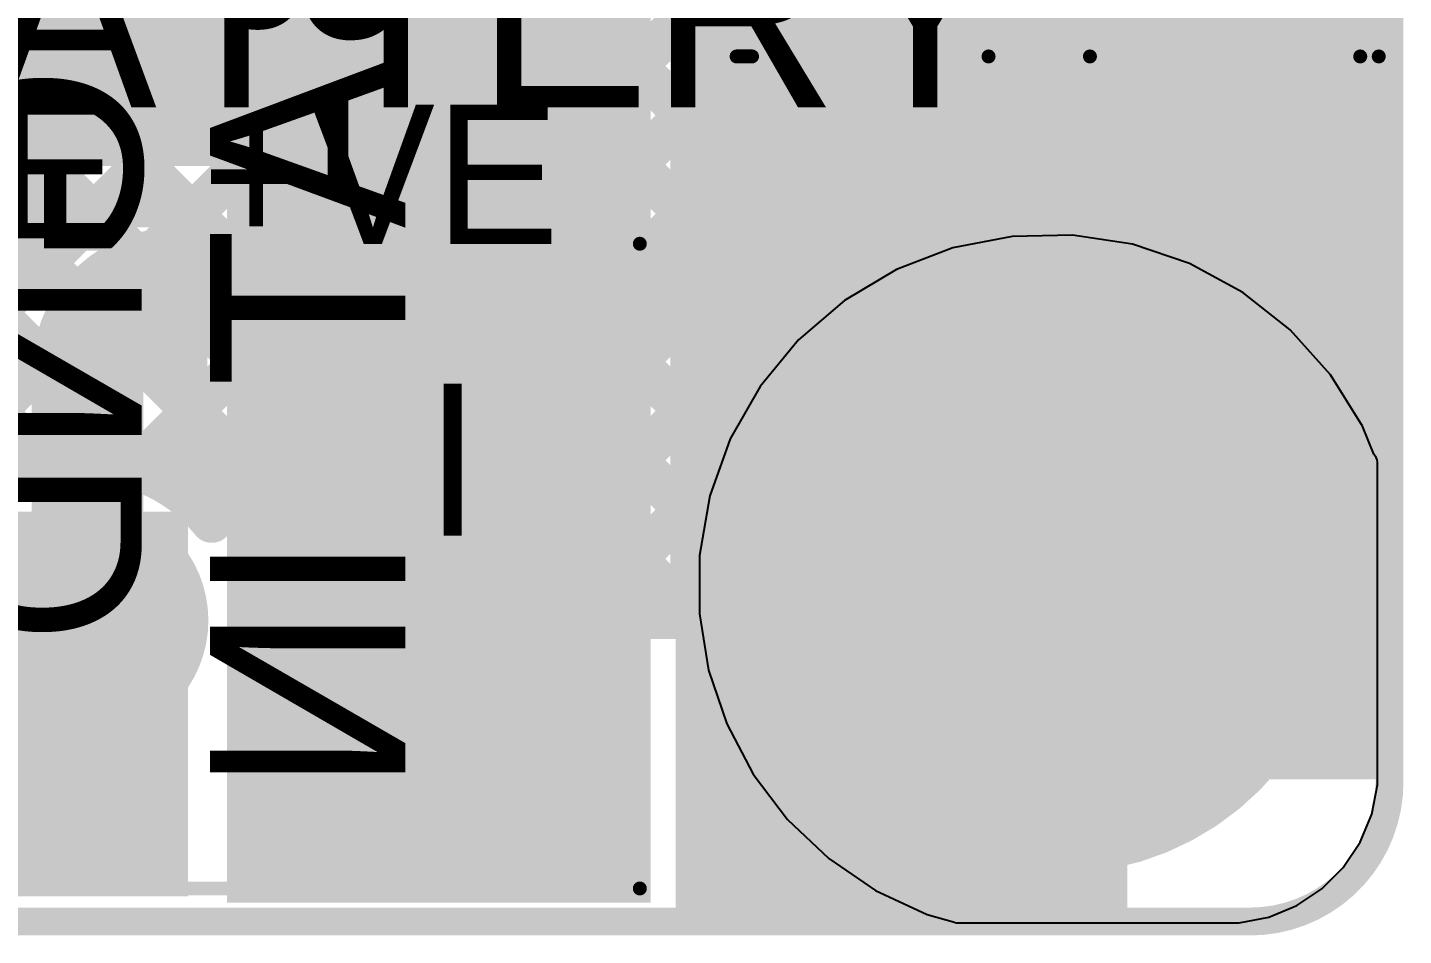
# Model space of a CAD drawing. Header units: millimetres. Extents: x 4.35 to 7.26, y 1.61 to 5.34.
# Drawn here: x 6.7645 to 7.258, y 1.615 to 1.9407 of the extents above; entities that cross this region are included whole.
import ezdxf

# ---------------------------------------------------------------- set-up
doc = ezdxf.new("R2010")
doc.units = ezdxf.units.MM
doc.header["$MEASUREMENT"] = 0
for name, color, linetype in [('BottomLayer', 5, 'Continuous'), ('BottomOverlay', 54, 'Continuous'), ('BottomSolder', 6, 'Continuous'), ('Mechanical13', 56, 'Continuous'), ('Mechanical2', 216, 'Continuous'), ('MultiLayer', 9, 'Continuous'), ('PadHoleLayer', 156, 'Continuous'), ('TopLayer', 1, 'Continuous'), ('TopOverlay', 2, 'Continuous'), ('TopPaste', 8, 'Continuous'), ('TopSolder', 216, 'Continuous'), ('ViaHoleLayer', 16, 'Continuous')]:
    doc.layers.add(name, color=color, linetype=linetype)

# ---------------------------------------------------------------- blocks, each defined once
blk = doc.blocks.new('B2B_XH_A_LF__SN__12')
at = {"layer": 'BottomLayer', "const_width": 0.03937}
blk.add_lwpolyline([(0.02953, 0, 1), (0.0689, 0, 1)], format="xyb", close=True, dxfattribs=at)
at = {"layer": 'BottomLayer'}
blk.add_solid([(-0.08858, -0.03937), (-0.00984, -0.03937), (-0.08858, 0.03937), (-0.00984, 0.03937)], dxfattribs=at)
at = {"layer": 'BottomSolder', "const_width": 0.04337}
blk.add_lwpolyline([(0.02753, 0, 1), (0.0709, 0, 1)], format="xyb", close=True, dxfattribs=at)
at = {"layer": 'BottomSolder'}
blk.add_solid([(-0.09258, -0.04337), (-0.00584, -0.04337), (-0.09258, 0.04337), (-0.00584, 0.04337)], dxfattribs=at)
at = {"layer": 'MultiLayer', "const_width": 0.03937}
blk.add_lwpolyline([(0.02953, 0, 1), (0.0689, 0, 1)], format="xyb", close=True, dxfattribs=at)
at = {"layer": 'MultiLayer'}
blk.add_solid([(-0.08858, -0.03937), (-0.00984, -0.03937), (-0.08858, 0.03937), (-0.00984, 0.03937)], dxfattribs=at)
at = {"layer": 'PadHoleLayer', "const_width": 0.01969}
for points in [[(-0.05906, 0, 1), (-0.03937, 0, 1)], [(0.03937, 0, 1), (0.05906, 0, 1)]]:
    blk.add_lwpolyline(points, format="xyb", close=True, dxfattribs=at)
at = {"layer": 'TopLayer', "const_width": 0.03937}
blk.add_lwpolyline([(0.02953, 0, 1), (0.0689, 0, 1)], format="xyb", close=True, dxfattribs=at)
at = {"layer": 'TopLayer'}
blk.add_solid([(-0.08858, -0.03937), (-0.00984, -0.03937), (-0.08858, 0.03937), (-0.00984, 0.03937)], dxfattribs=at)
at = {"layer": 'TopOverlay', "const_width": 0.005}
for points in [[(-0.1489, 0.09614), (-0.1489, -0.13512)], [(0.14724, 0.09614), (-0.1489, 0.09614)], [(0.14724, 0.09614), (0.14724, -0.13512)], [(0.14724, -0.13512), (-0.1489, -0.13512)]]:
    blk.add_lwpolyline(points, dxfattribs=at)
at = {"layer": 'TopOverlay', "const_width": 0.0025}
for points in [[(-0.15015, 0.09614, 1), (-0.14765, 0.09614, 1)], [(-0.15015, 0.09614, 1), (-0.14765, 0.09614, 1)], [(0.14599, 0.09614, 1), (0.14849, 0.09614, 1)], [(0.14599, 0.09614, 1), (0.14849, 0.09614, 1)], [(-0.15015, -0.13512, 1), (-0.14765, -0.13512, 1)], [(-0.15015, -0.13512, 1), (-0.14765, -0.13512, 1)], [(0.14599, -0.13512, 1), (0.14849, -0.13512, 1)], [(0.14599, -0.13512, 1), (0.14849, -0.13512, 1)]]:
    blk.add_lwpolyline(points, format="xyb", close=True, dxfattribs=at)
at = {"layer": 'TopSolder', "const_width": 0.04337}
blk.add_lwpolyline([(0.02753, 0, 1), (0.0709, 0, 1)], format="xyb", close=True, dxfattribs=at)
at = {"layer": 'TopSolder'}
blk.add_solid([(-0.09258, -0.04337), (-0.00584, -0.04337), (-0.09258, 0.04337), (-0.00584, 0.04337)], dxfattribs=at)
blk = doc.blocks.new('2305018_2_13')
at = {"layer": 'BottomLayer', "const_width": 0.03346}
for points in [[(-0.1752, 0.07874), (-0.1752, 0.03937)], [(0.1752, 0.07874), (0.1752, 0.03937)], [(-0.1752, -0.04331), (-0.1752, -0.09055)], [(0.1752, -0.04331), (0.1752, -0.09055)]]:
    blk.add_lwpolyline(points, dxfattribs=at)
at = {"layer": 'BottomLayer', "const_width": 0.01673}
for points in [[(-0.18356, 0.07874, 1), (-0.16683, 0.07874, 1)], [(0.16683, 0.07874, 1), (0.18356, 0.07874, 1)], [(-0.18356, 0.03937, 1), (-0.16683, 0.03937, 1)], [(0.16683, 0.03937, 1), (0.18356, 0.03937, 1)], [(-0.18356, -0.04331, 1), (-0.16683, -0.04331, 1)], [(0.16683, -0.04331, 1), (0.18356, -0.04331, 1)], [(-0.18356, -0.09055, 1), (-0.16683, -0.09055, 1)], [(0.16683, -0.09055, 1), (0.18356, -0.09055, 1)]]:
    blk.add_lwpolyline(points, format="xyb", close=True, dxfattribs=at)
at = {"layer": 'BottomSolder', "const_width": 0.04146}
for points in [[(-0.1752, 0.07874), (-0.1752, 0.03937)], [(0.1752, 0.07874), (0.1752, 0.03937)], [(-0.1752, -0.04331), (-0.1752, -0.09055)], [(0.1752, -0.04331), (0.1752, -0.09055)]]:
    blk.add_lwpolyline(points, dxfattribs=at)
at = {"layer": 'BottomSolder', "const_width": 0.02073}
for points in [[(-0.18556, 0.07874, 1), (-0.16483, 0.07874, 1)], [(0.16483, 0.07874, 1), (0.18556, 0.07874, 1)], [(-0.18556, 0.03937, 1), (-0.16483, 0.03937, 1)], [(0.16483, 0.03937, 1), (0.18556, 0.03937, 1)], [(-0.18556, -0.04331, 1), (-0.16483, -0.04331, 1)], [(0.16483, -0.04331, 1), (0.18556, -0.04331, 1)], [(-0.18556, -0.09055, 1), (-0.16483, -0.09055, 1)], [(0.16483, -0.09055, 1), (0.18556, -0.09055, 1)]]:
    blk.add_lwpolyline(points, format="xyb", close=True, dxfattribs=at)
at = {"layer": 'Mechanical13', "const_width": 0.005}
blk.add_lwpolyline([(-0.1939, 0.10925), (0.1939, 0.10925)], dxfattribs=at)
at = {"layer": 'Mechanical13', "const_width": 0.0025}
for points in [[(-0.19515, 0.10925, 1), (-0.19265, 0.10925, 1)], [(0.19265, 0.10925, 1), (0.19515, 0.10925, 1)]]:
    blk.add_lwpolyline(points, format="xyb", close=True, dxfattribs=at)
at = {"layer": 'MultiLayer', "const_width": 0.03346}
for points in [[(-0.1752, 0.07874), (-0.1752, 0.03937)], [(0.1752, 0.07874), (0.1752, 0.03937)], [(-0.1752, -0.04331), (-0.1752, -0.09055)], [(0.1752, -0.04331), (0.1752, -0.09055)]]:
    blk.add_lwpolyline(points, dxfattribs=at)
at = {"layer": 'MultiLayer', "const_width": 0.01673}
for points in [[(-0.18356, 0.07874, 1), (-0.16683, 0.07874, 1)], [(0.16683, 0.07874, 1), (0.18356, 0.07874, 1)], [(-0.18356, 0.03937, 1), (-0.16683, 0.03937, 1)], [(0.16683, 0.03937, 1), (0.18356, 0.03937, 1)], [(-0.18356, -0.04331, 1), (-0.16683, -0.04331, 1)], [(0.16683, -0.04331, 1), (0.18356, -0.04331, 1)], [(-0.18356, -0.09055, 1), (-0.16683, -0.09055, 1)], [(0.16683, -0.09055, 1), (0.18356, -0.09055, 1)]]:
    blk.add_lwpolyline(points, format="xyb", close=True, dxfattribs=at)
at = {"layer": 'PadHoleLayer', "const_width": 0.00443}
for points in [[(-0.15773, 0.05241), (-0.19267, 0.05241, -1), (-0.19267, 0.0657), (-0.15773, 0.0657, -1)], [(0.19267, 0.05241), (0.15773, 0.05241, -1), (0.15773, 0.0657), (0.19267, 0.0657, -1)], [(-0.15379, -0.07357), (-0.1966, -0.07357, -1), (-0.1966, -0.06029), (-0.15379, -0.06029, -1)], [(0.1966, -0.07357), (0.15379, -0.07357, -1), (0.15379, -0.06029), (0.1966, -0.06029, -1)]]:
    blk.add_lwpolyline(points, format="xyb", close=True, dxfattribs=at)
at = {"layer": 'TopLayer', "const_width": 0.03346}
for points in [[(-0.1752, 0.07874), (-0.1752, 0.03937)], [(0.1752, 0.07874), (0.1752, 0.03937)], [(-0.1752, -0.04331), (-0.1752, -0.09055)], [(0.1752, -0.04331), (0.1752, -0.09055)]]:
    blk.add_lwpolyline(points, dxfattribs=at)
at = {"layer": 'TopLayer', "const_width": 0.01673}
for points in [[(-0.18356, 0.07874, 1), (-0.16683, 0.07874, 1)], [(0.16683, 0.07874, 1), (0.18356, 0.07874, 1)], [(-0.18356, 0.03937, 1), (-0.16683, 0.03937, 1)], [(0.16683, 0.03937, 1), (0.18356, 0.03937, 1)], [(-0.18356, -0.04331, 1), (-0.16683, -0.04331, 1)], [(0.16683, -0.04331, 1), (0.18356, -0.04331, 1)], [(-0.18356, -0.09055, 1), (-0.16683, -0.09055, 1)], [(0.16683, -0.09055, 1), (0.18356, -0.09055, 1)]]:
    blk.add_lwpolyline(points, format="xyb", close=True, dxfattribs=at)
at = {"layer": 'TopLayer'}
for points in [[(-0.14567, 0.05217), (-0.13386, 0.05217), (-0.14567, 0.08169), (-0.13386, 0.08169)], [(-0.125, 0.05217), (-0.11516, 0.05217), (-0.125, 0.08169), (-0.11516, 0.08169)], [(-0.0935, 0.05217), (-0.08366, 0.05217), (-0.0935, 0.08169), (-0.08366, 0.08169)], [(-0.07382, 0.05217), (-0.06398, 0.05217), (-0.07382, 0.08169), (-0.06398, 0.08169)], [(-0.05413, 0.05217), (-0.04429, 0.05217), (-0.05413, 0.08169), (-0.04429, 0.08169)], [(-0.03445, 0.05217), (-0.02461, 0.05217), (-0.03445, 0.08169), (-0.02461, 0.08169)], [(-0.01476, 0.05217), (-0.00492, 0.05217), (-0.01476, 0.08169), (-0.00492, 0.08169)], [(0.00492, 0.05217), (0.01476, 0.05217), (0.00492, 0.08169), (0.01476, 0.08169)], [(0.02461, 0.05217), (0.03445, 0.05217), (0.02461, 0.08169), (0.03445, 0.08169)], [(0.04429, 0.05217), (0.05413, 0.05217), (0.04429, 0.08169), (0.05413, 0.08169)], [(0.06398, 0.05217), (0.07382, 0.05217), (0.06398, 0.08169), (0.07382, 0.08169)], [(0.08366, 0.05217), (0.0935, 0.05217), (0.08366, 0.08169), (0.0935, 0.08169)], [(0.11516, 0.05217), (0.125, 0.05217), (0.11516, 0.08169), (0.125, 0.08169)], [(0.13386, 0.05217), (0.14567, 0.05217), (0.13386, 0.08169), (0.14567, 0.08169)], [(-0.12303, 0.00295), (-0.11319, 0.00295), (-0.12303, 0.03248), (-0.11319, 0.03248)], [(-0.10335, 0.00295), (-0.0935, 0.00295), (-0.10335, 0.03248), (-0.0935, 0.03248)], [(-0.08366, 0.00295), (-0.07382, 0.00295), (-0.08366, 0.03248), (-0.07382, 0.03248)], [(-0.06398, 0.00295), (-0.05413, 0.00295), (-0.06398, 0.03248), (-0.05413, 0.03248)], [(-0.04429, 0.00295), (-0.03445, 0.00295), (-0.04429, 0.03248), (-0.03445, 0.03248)], [(-0.02461, 0.00295), (-0.01476, 0.00295), (-0.02461, 0.03248), (-0.01476, 0.03248)], [(0.01476, 0.00295), (0.02461, 0.00295), (0.01476, 0.03248), (0.02461, 0.03248)], [(0.03445, 0.00295), (0.04429, 0.00295), (0.03445, 0.03248), (0.04429, 0.03248)], [(0.05413, 0.00295), (0.06398, 0.00295), (0.05413, 0.03248), (0.06398, 0.03248)], [(0.07382, 0.00295), (0.08366, 0.00295), (0.07382, 0.03248), (0.08366, 0.03248)], [(0.0935, 0.00295), (0.10335, 0.00295), (0.0935, 0.03248), (0.10335, 0.03248)], [(0.11319, 0.00295), (0.12303, 0.00295), (0.11319, 0.03248), (0.12303, 0.03248)]]:
    blk.add_solid(points, dxfattribs=at)
at = {"layer": 'TopOverlay'}
for points, const_width in [([(-0.11752, 0.12724, 1), (-0.12539, 0.12724, 1)], 0.00787), ([(-0.12736, 0.12724, 1), (-0.12343, 0.12724, 1)], 0.00394), ([(-0.11949, 0.12724, 1), (-0.11555, 0.12724, 1)], 0.00394), ([(-0.19515, 0.10925, 1), (-0.19265, 0.10925, 1)], 0.0025), ([(-0.19515, 0.10925, 1), (-0.19265, 0.10925, 1)], 0.0025), ([(0.19265, 0.10925, 1), (0.19515, 0.10925, 1)], 0.0025), ([(0.19265, 0.10925, 1), (0.19515, 0.10925, 1)], 0.0025), ([(-0.19515, 0.10372, 1), (-0.19265, 0.10372, 1)], 0.0025), ([(0.19265, 0.10372, 1), (0.19515, 0.10372, 1)], 0.0025), ([(-0.19515, 0.01889, 1), (-0.19265, 0.01889, 1)], 0.0025), ([(0.19265, 0.01889, 1), (0.19515, 0.01889, 1)], 0.0025), ([(-0.19515, -0.01747, 1), (-0.19265, -0.01747, 1)], 0.0025), ([(0.19265, -0.01747, 1), (0.19515, -0.01747, 1)], 0.0025), ([(-0.19515, -0.11442, 1), (-0.19265, -0.11442, 1)], 0.0025), ([(0.19265, -0.11442, 1), (0.19515, -0.11442, 1)], 0.0025), ([(-0.19515, -0.12106, 1), (-0.19265, -0.12106, 1)], 0.0025), ([(-0.19515, -0.12106, 1), (-0.19265, -0.12106, 1)], 0.0025), ([(0.19265, -0.12106, 1), (0.19515, -0.12106, 1)], 0.0025), ([(0.19265, -0.12106, 1), (0.19515, -0.12106, 1)], 0.0025)]:
    blk.add_lwpolyline(points, format="xyb", close=True, dxfattribs=dict(at, const_width=const_width))
at = {"layer": 'TopOverlay', "const_width": 0.005}
for points in [[(-0.1939, 0.10925), (0.1939, 0.10925)], [(-0.1939, 0.10925), (-0.1939, 0.10372)], [(0.1939, 0.10925), (0.1939, 0.10372)], [(-0.1939, 0.01889), (-0.1939, -0.01747)], [(0.1939, 0.01889), (0.1939, -0.01747)], [(-0.1939, -0.11442), (-0.1939, -0.12106)], [(0.1939, -0.11442), (0.1939, -0.12106)], [(-0.1939, -0.12106), (0.1939, -0.12106)]]:
    blk.add_lwpolyline(points, dxfattribs=at)
at = {"layer": 'TopPaste'}
for points in [[(-0.14567, 0.05217), (-0.13386, 0.05217), (-0.14567, 0.08169), (-0.13386, 0.08169)], [(-0.125, 0.05217), (-0.11516, 0.05217), (-0.125, 0.08169), (-0.11516, 0.08169)], [(-0.0935, 0.05217), (-0.08366, 0.05217), (-0.0935, 0.08169), (-0.08366, 0.08169)], [(-0.07382, 0.05217), (-0.06398, 0.05217), (-0.07382, 0.08169), (-0.06398, 0.08169)], [(-0.05413, 0.05217), (-0.04429, 0.05217), (-0.05413, 0.08169), (-0.04429, 0.08169)], [(-0.03445, 0.05217), (-0.02461, 0.05217), (-0.03445, 0.08169), (-0.02461, 0.08169)], [(-0.01476, 0.05217), (-0.00492, 0.05217), (-0.01476, 0.08169), (-0.00492, 0.08169)], [(0.00492, 0.05217), (0.01476, 0.05217), (0.00492, 0.08169), (0.01476, 0.08169)], [(0.02461, 0.05217), (0.03445, 0.05217), (0.02461, 0.08169), (0.03445, 0.08169)], [(0.04429, 0.05217), (0.05413, 0.05217), (0.04429, 0.08169), (0.05413, 0.08169)], [(0.06398, 0.05217), (0.07382, 0.05217), (0.06398, 0.08169), (0.07382, 0.08169)], [(0.08366, 0.05217), (0.0935, 0.05217), (0.08366, 0.08169), (0.0935, 0.08169)], [(0.11516, 0.05217), (0.125, 0.05217), (0.11516, 0.08169), (0.125, 0.08169)], [(0.13386, 0.05217), (0.14567, 0.05217), (0.13386, 0.08169), (0.14567, 0.08169)], [(-0.12303, 0.00295), (-0.11319, 0.00295), (-0.12303, 0.03248), (-0.11319, 0.03248)], [(-0.10335, 0.00295), (-0.0935, 0.00295), (-0.10335, 0.03248), (-0.0935, 0.03248)], [(-0.08366, 0.00295), (-0.07382, 0.00295), (-0.08366, 0.03248), (-0.07382, 0.03248)], [(-0.06398, 0.00295), (-0.05413, 0.00295), (-0.06398, 0.03248), (-0.05413, 0.03248)], [(-0.04429, 0.00295), (-0.03445, 0.00295), (-0.04429, 0.03248), (-0.03445, 0.03248)], [(-0.02461, 0.00295), (-0.01476, 0.00295), (-0.02461, 0.03248), (-0.01476, 0.03248)], [(0.01476, 0.00295), (0.02461, 0.00295), (0.01476, 0.03248), (0.02461, 0.03248)], [(0.03445, 0.00295), (0.04429, 0.00295), (0.03445, 0.03248), (0.04429, 0.03248)], [(0.05413, 0.00295), (0.06398, 0.00295), (0.05413, 0.03248), (0.06398, 0.03248)], [(0.07382, 0.00295), (0.08366, 0.00295), (0.07382, 0.03248), (0.08366, 0.03248)], [(0.0935, 0.00295), (0.10335, 0.00295), (0.0935, 0.03248), (0.10335, 0.03248)], [(0.11319, 0.00295), (0.12303, 0.00295), (0.11319, 0.03248), (0.12303, 0.03248)]]:
    blk.add_solid(points, dxfattribs=at)
at = {"layer": 'TopSolder', "const_width": 0.04146}
for points in [[(-0.1752, 0.07874), (-0.1752, 0.03937)], [(0.1752, 0.07874), (0.1752, 0.03937)], [(-0.1752, -0.04331), (-0.1752, -0.09055)], [(0.1752, -0.04331), (0.1752, -0.09055)]]:
    blk.add_lwpolyline(points, dxfattribs=at)
at = {"layer": 'TopSolder', "const_width": 0.02073}
for points in [[(-0.18556, 0.07874, 1), (-0.16483, 0.07874, 1)], [(0.16483, 0.07874, 1), (0.18556, 0.07874, 1)], [(-0.18556, 0.03937, 1), (-0.16483, 0.03937, 1)], [(0.16483, 0.03937, 1), (0.18556, 0.03937, 1)], [(-0.18556, -0.04331, 1), (-0.16483, -0.04331, 1)], [(0.16483, -0.04331, 1), (0.18556, -0.04331, 1)], [(-0.18556, -0.09055, 1), (-0.16483, -0.09055, 1)], [(0.16483, -0.09055, 1), (0.18556, -0.09055, 1)]]:
    blk.add_lwpolyline(points, format="xyb", close=True, dxfattribs=at)
at = {"layer": 'TopSolder'}
for points in [[(-0.14967, 0.04817), (-0.12986, 0.04817), (-0.14967, 0.08569), (-0.12986, 0.08569)], [(-0.129, 0.04817), (-0.11116, 0.04817), (-0.129, 0.08569), (-0.11116, 0.08569)], [(-0.0975, 0.04817), (-0.07966, 0.04817), (-0.0975, 0.08569), (-0.07966, 0.08569)], [(-0.07782, 0.04817), (-0.05998, 0.04817), (-0.07782, 0.08569), (-0.05998, 0.08569)], [(-0.05813, 0.04817), (-0.04029, 0.04817), (-0.05813, 0.08569), (-0.04029, 0.08569)], [(-0.03845, 0.04817), (-0.02061, 0.04817), (-0.03845, 0.08569), (-0.02061, 0.08569)], [(-0.01876, 0.04817), (-0.00092, 0.04817), (-0.01876, 0.08569), (-0.00092, 0.08569)], [(0.00092, 0.04817), (0.01876, 0.04817), (0.00092, 0.08569), (0.01876, 0.08569)], [(0.02061, 0.04817), (0.03845, 0.04817), (0.02061, 0.08569), (0.03845, 0.08569)], [(0.04029, 0.04817), (0.05813, 0.04817), (0.04029, 0.08569), (0.05813, 0.08569)], [(0.05998, 0.04817), (0.07782, 0.04817), (0.05998, 0.08569), (0.07782, 0.08569)], [(0.07966, 0.04817), (0.0975, 0.04817), (0.07966, 0.08569), (0.0975, 0.08569)], [(0.11116, 0.04817), (0.129, 0.04817), (0.11116, 0.08569), (0.129, 0.08569)], [(0.12986, 0.04817), (0.14967, 0.04817), (0.12986, 0.08569), (0.14967, 0.08569)], [(-0.12703, -0.00105), (-0.10919, -0.00105), (-0.12703, 0.03648), (-0.10919, 0.03648)], [(-0.10735, -0.00105), (-0.0895, -0.00105), (-0.10735, 0.03648), (-0.0895, 0.03648)], [(-0.08766, -0.00105), (-0.06982, -0.00105), (-0.08766, 0.03648), (-0.06982, 0.03648)], [(-0.06798, -0.00105), (-0.05013, -0.00105), (-0.06798, 0.03648), (-0.05013, 0.03648)], [(-0.04829, -0.00105), (-0.03045, -0.00105), (-0.04829, 0.03648), (-0.03045, 0.03648)], [(-0.02861, -0.00105), (-0.01076, -0.00105), (-0.02861, 0.03648), (-0.01076, 0.03648)], [(0.01076, -0.00105), (0.02861, -0.00105), (0.01076, 0.03648), (0.02861, 0.03648)], [(0.03045, -0.00105), (0.04829, -0.00105), (0.03045, 0.03648), (0.04829, 0.03648)], [(0.05013, -0.00105), (0.06798, -0.00105), (0.05013, 0.03648), (0.06798, 0.03648)], [(0.06982, -0.00105), (0.08766, -0.00105), (0.06982, 0.03648), (0.08766, 0.03648)], [(0.0895, -0.00105), (0.10735, -0.00105), (0.0895, 0.03648), (0.10735, 0.03648)], [(0.10919, -0.00105), (0.12703, -0.00105), (0.10919, 0.03648), (0.12703, 0.03648)]]:
    blk.add_solid(points, dxfattribs=at)

msp = doc.modelspace()

# ---------------------------------------------------------------- linework, layer by layer
at = {"layer": 'BottomLayer'}
for points, const_width in [([(6.73839, 2.06508), (7.02487, 1.77861)], 0.015), ([(6.70888, 2.05925), (7.01852, 1.74961)], 0.015), ([(6.79735, 2.04148), (7.03655, 1.80229)], 0.015), ([(6.70888, 1.8652), (6.88418, 2.0405)], 0.015), ([(6.70888, 1.82984), (6.91873, 2.03969)], 0.015), ([(6.83369, 2.0405), (7.00815, 1.86604)], 0.015), ([(6.83369, 2.0405), (7.00815, 1.86604)], 0.015), ([(6.86905, 2.0405), (7.03124, 1.8783)], 0.015), ([(6.9044, 2.0405), (7.09591, 1.84899)], 0.015), ([(6.64321, 1.72882), (6.93625, 2.02186)], 0.015), ([(6.70888, 2.02389), (7.00395, 1.72882)], 0.015), ([(6.67856, 1.72882), (6.96525, 2.0155)], 0.015), ([(6.76654, 1.78144), (7.0006, 2.0155)], 0.015), ([(6.80279, 1.78233), (7.02939, 2.00894)], 0.015), ([(6.70888, 1.98853), (6.91554, 1.78187)], 0.015), ([(6.83768, 1.78187), (7.01756, 1.96175)], 0.015), ([(6.70888, 1.95318), (6.88019, 1.78187)], 0.015), ([(7.06902, 1.91046), (7.06902, 1.949)], 0.01), ([(7.05858, 1.86135), (7.13812, 1.94089)], 0.015), ([(7.11861, 1.93235), (7.154, 1.89697)], 0.015), ([(6.87304, 1.78187), (7.02098, 1.92981)], 0.015), ([(6.70888, 1.91782), (6.84483, 1.78187)], 0.015), ([(7.06593, 1.83334), (7.15282, 1.92023)], 0.015), ([(7.154, 1.85369), (7.154, 1.91951)], 0.015), ([(6.90839, 1.78187), (7.04207, 1.91555)], 0.015), ([(7.03927, 1.87739), (7.07664, 1.91477)], 0.015), ([(7.04933, 1.91477), (7.0887, 1.91477)], 0.015), ([(7.06549, 1.91477), (7.12516, 1.85509)], 0.015), ([(7.0992, 1.91642), (7.154, 1.86161)], 0.015), ([(7.12284, 1.85489), (7.154, 1.88606)], 0.015), ([(6.70888, 1.88247), (6.81365, 1.7777)], 0.015), ([(7.032, 1.849), (7.032, 1.87081)], 0.01), ([(6.818, 1.849), (7.032, 1.849)], 0.04), ([(7.0613, 1.84824), (7.07205, 1.83749)], 0.015), ([(6.70888, 1.84711), (6.7727, 1.78329)], 0.015), ([(7.01019, 1.849), (7.032, 1.849)], 0.01), ([(7.032, 1.849), (7.05381, 1.849)], 0.01), ([(7.032, 1.82719), (7.032, 1.849)], 0.01), ([(7.134, 1.73951), (7.134, 1.84793)], 0.01), ([(6.9383, 1.77642), (7.00361, 1.84173)], 0.015), ([(6.786, 1.728), (6.786, 1.817)], 0.04), ([(7.04904, 1.82515), (7.05237, 1.82182)], 0.015), ([(7.04904, 1.82515), (7.05237, 1.82182)], 0.015), ([(6.9383, 1.74106), (7.01965, 1.82242)], 0.015), ([(6.96141, 1.72882), (7.04017, 1.80758)], 0.015), ([(6.83056, 1.78187), (6.9383, 1.78187)], 0.015), ([(6.83056, 1.77474), (6.83768, 1.78187)], 0.015), ([(6.83056, 1.76334), (6.83056, 1.78187)], 0.015), ([(6.9383, 1.72882), (6.9383, 1.78187)], 0.015), ([(6.786, 1.728), (6.786, 1.77737)], 0.01), ([(6.8251, 1.76929), (6.83056, 1.77474)], 0.015), ([(6.9383, 1.75912), (6.96859, 1.72882)], 0.015), ([(6.99676, 1.72882), (7.01861, 1.75067)], 0.015), ([(7.02557, 1.73951), (7.134, 1.73951)], 0.01), ([(6.73663, 1.728), (6.786, 1.728)], 0.01), ([(6.9383, 1.72882), (7.01857, 1.72882)], 0.015)]:
    msp.add_lwpolyline(points, dxfattribs=dict(at, const_width=const_width))
for points, const_width in [([(7.04933, 1.91477, -0.973958), (7.04753, 1.98318)], 0.015), ([(7.154, 1.91951, -0.571462), (7.154, 1.97849)], 0.015), ([(7.12293, 1.949, -0.414214), (7.0887, 1.91477)], 0.015), ([(6.786, 1.817, -0.414214), (6.818, 1.849)], 0.04), ([(7.01857, 1.72882, -0.494361), (7.154, 1.85369)], 0.015), ([(6.72914, 1.72882, -0.70511), (6.83056, 1.76334)], 0.015)]:
    msp.add_lwpolyline(points, format="xyb", dxfattribs=dict(at, const_width=const_width))
for points, const_width in [([(7.13437, 1.94089, 1), (7.14187, 1.94089, 1)], 0.0075), ([(7.11486, 1.93235, 1), (7.12236, 1.93235, 1)], 0.0075), ([(7.01723, 1.92981, 1), (7.02473, 1.92981, 1)], 0.0075), ([(7.14907, 1.92023, 1), (7.15657, 1.92023, 1)], 0.0075), ([(7.15025, 1.91951, 1), (7.15775, 1.91951, 1)], 0.0075), ([(7.15025, 1.91951, 1), (7.15775, 1.91951, 1)], 0.0075), ([(7.03832, 1.91555, 1), (7.04582, 1.91555, 1)], 0.0075), ([(7.04558, 1.91477, 1), (7.05308, 1.91477, 1)], 0.0075), ([(7.04558, 1.91477, 1), (7.05308, 1.91477, 1)], 0.0075), ([(7.06174, 1.91477, 1), (7.06924, 1.91477, 1)], 0.0075), ([(7.07289, 1.91477, 1), (7.08039, 1.91477, 1)], 0.0075), ([(7.08495, 1.91477, 1), (7.09245, 1.91477, 1)], 0.0075), ([(7.08495, 1.91477, 1), (7.09245, 1.91477, 1)], 0.0075), ([(7.09545, 1.91642, 1), (7.10295, 1.91642, 1)], 0.0075), ([(7.06652, 1.91046, 1), (7.07152, 1.91046, 1)], 0.005), ([(7.15025, 1.89697, 1), (7.15775, 1.89697, 1)], 0.0075), ([(7.15025, 1.88606, 1), (7.15775, 1.88606, 1)], 0.0075), ([(7.06131, 1.849, 1), (7.00269, 1.849, 1)], 0.015), ([(7.02749, 1.8783, 1), (7.03499, 1.8783, 1)], 0.0075), ([(7.03552, 1.87739, 1), (7.04302, 1.87739, 1)], 0.0075), ([(7.0295, 1.87081, 1), (7.0345, 1.87081, 1)], 0.005), ([(7.0044, 1.86604, 1), (7.0119, 1.86604, 1)], 0.0075), ([(7.0044, 1.86604, 1), (7.0119, 1.86604, 1)], 0.0075), ([(6.808, 1.849, 1), (6.828, 1.849, 1)], 0.02), ([(6.808, 1.849, 1), (6.828, 1.849, 1)], 0.02), ([(7.022, 1.849, 1), (7.042, 1.849, 1)], 0.02), ([(7.05483, 1.86135, 1), (7.06233, 1.86135, 1)], 0.0075), ([(7.15025, 1.86161, 1), (7.15775, 1.86161, 1)], 0.0075), ([(7.02609, 1.849, 1), (7.03791, 1.849, 1)], 0.01181), ([(7.11909, 1.85489, 1), (7.12659, 1.85489, 1)], 0.0075), ([(7.12141, 1.85509, 1), (7.12891, 1.85509, 1)], 0.0075), ([(7.15025, 1.85369, 1), (7.15775, 1.85369, 1)], 0.0075), ([(7.15025, 1.85369, 1), (7.15775, 1.85369, 1)], 0.0075), ([(6.99894, 1.849, 1), (7.00644, 1.849, 1)], 0.0075), ([(7.05755, 1.84824, 1), (7.06505, 1.84824, 1)], 0.0075), ([(7.05756, 1.849, 1), (7.06506, 1.849, 1)], 0.0075), ([(7.09216, 1.84899, 1), (7.09966, 1.84899, 1)], 0.0075), ([(7.00769, 1.849, 1), (7.01269, 1.849, 1)], 0.005), ([(7.0295, 1.849, 1), (7.0345, 1.849, 1)], 0.005), ([(7.0295, 1.849, 1), (7.0345, 1.849, 1)], 0.005), ([(7.0295, 1.849, 1), (7.0345, 1.849, 1)], 0.005), ([(7.0295, 1.849, 1), (7.0345, 1.849, 1)], 0.005), ([(7.05131, 1.849, 1), (7.05631, 1.849, 1)], 0.005), ([(7.1315, 1.84793, 1), (7.1365, 1.84793, 1)], 0.005), ([(6.99986, 1.84173, 1), (7.00736, 1.84173, 1)], 0.0075), ([(7.06218, 1.83334, 1), (7.06968, 1.83334, 1)], 0.0075), ([(7.0683, 1.83749, 1), (7.0758, 1.83749, 1)], 0.0075), ([(6.776, 1.817, 1), (6.796, 1.817, 1)], 0.02), ([(6.776, 1.817, 1), (6.796, 1.817, 1)], 0.02), ([(7.08479, 1.73951, 1), (7.18321, 1.73951, 1)], 0.09843), ([(7.0295, 1.82719, 1), (7.0345, 1.82719, 1)], 0.005), ([(7.04529, 1.82515, 1), (7.05279, 1.82515, 1)], 0.0075), ([(7.04529, 1.82515, 1), (7.05279, 1.82515, 1)], 0.0075), ([(7.12559, 1.81951, 1), (7.1374, 1.81951, 1)], 0.01181), ([(7.0159, 1.82242, 1), (7.0234, 1.82242, 1)], 0.0075), ([(7.04862, 1.82182, 1), (7.05612, 1.82182, 1)], 0.0075), ([(7.04862, 1.82182, 1), (7.05612, 1.82182, 1)], 0.0075), ([(7.03642, 1.80758, 1), (7.04392, 1.80758, 1)], 0.0075), ([(7.0328, 1.80229, 1), (7.0403, 1.80229, 1)], 0.0075), ([(7.18289, 1.79785, 1), (7.1947, 1.79785, 1)], 0.01181), ([(7.06975, 1.7943, 1), (7.08156, 1.7943, 1)], 0.01181), ([(6.76279, 1.78144, 1), (6.77029, 1.78144, 1)], 0.0075), ([(6.76895, 1.78329, 1), (6.77645, 1.78329, 1)], 0.0075), ([(6.79904, 1.78233, 1), (6.80654, 1.78233, 1)], 0.0075), ([(6.82681, 1.78187, 1), (6.83431, 1.78187, 1)], 0.0075), ([(6.82681, 1.78187, 1), (6.83431, 1.78187, 1)], 0.0075), ([(6.83393, 1.78187, 1), (6.84143, 1.78187, 1)], 0.0075), ([(6.83393, 1.78187, 1), (6.84143, 1.78187, 1)], 0.0075), ([(6.84108, 1.78187, 1), (6.84858, 1.78187, 1)], 0.0075), ([(6.86929, 1.78187, 1), (6.87679, 1.78187, 1)], 0.0075), ([(6.87644, 1.78187, 1), (6.88394, 1.78187, 1)], 0.0075), ([(6.90464, 1.78187, 1), (6.91214, 1.78187, 1)], 0.0075), ([(6.91179, 1.78187, 1), (6.91929, 1.78187, 1)], 0.0075), ([(6.93455, 1.78187, 1), (6.94205, 1.78187, 1)], 0.0075), ([(6.93455, 1.78187, 1), (6.94205, 1.78187, 1)], 0.0075), ([(6.7835, 1.77737, 1), (6.7885, 1.77737, 1)], 0.005), ([(6.8099, 1.7777, 1), (6.8174, 1.7777, 1)], 0.0075), ([(6.82681, 1.77474, 1), (6.83431, 1.77474, 1)], 0.0075), ([(6.82681, 1.77474, 1), (6.83431, 1.77474, 1)], 0.0075), ([(6.93455, 1.77642, 1), (6.94205, 1.77642, 1)], 0.0075), ([(7.02112, 1.77861, 1), (7.02862, 1.77861, 1)], 0.0075), ([(6.82135, 1.76929, 1), (6.82885, 1.76929, 1)], 0.0075), ([(6.82681, 1.76334, 1), (6.83431, 1.76334, 1)], 0.0075), ([(6.82681, 1.76334, 1), (6.83431, 1.76334, 1)], 0.0075), ([(6.93455, 1.75912, 1), (6.94205, 1.75912, 1)], 0.0075), ([(7.01477, 1.74961, 1), (7.02227, 1.74961, 1)], 0.0075), ([(7.01486, 1.75067, 1), (7.02236, 1.75067, 1)], 0.0075), ([(7.20809, 1.74201, 1), (7.21991, 1.74201, 1)], 0.01181), ([(6.776, 1.728, 1), (6.796, 1.728, 1)], 0.02), ([(6.93455, 1.74106, 1), (6.94205, 1.74106, 1)], 0.0075), ([(7.04809, 1.737, 1), (7.05991, 1.737, 1)], 0.01181), ([(7.02307, 1.73951, 1), (7.02807, 1.73951, 1)], 0.005), ([(7.1315, 1.73951, 1), (7.1365, 1.73951, 1)], 0.005), ([(7.1315, 1.73951, 1), (7.1365, 1.73951, 1)], 0.005), ([(6.7835, 1.728, 1), (6.7885, 1.728, 1)], 0.005), ([(6.7835, 1.728, 1), (6.7885, 1.728, 1)], 0.005), ([(6.93455, 1.72882, 1), (6.94205, 1.72882, 1)], 0.0075), ([(6.93455, 1.72882, 1), (6.94205, 1.72882, 1)], 0.0075), ([(6.95766, 1.72882, 1), (6.96516, 1.72882, 1)], 0.0075), ([(6.96484, 1.72882, 1), (6.97234, 1.72882, 1)], 0.0075), ([(6.99301, 1.72882, 1), (7.00051, 1.72882, 1)], 0.0075), ([(7.0002, 1.72882, 1), (7.0077, 1.72882, 1)], 0.0075), ([(7.01482, 1.72882, 1), (7.02232, 1.72882, 1)], 0.0075), ([(7.01482, 1.72882, 1), (7.02232, 1.72882, 1)], 0.0075), ([(7.0733, 1.68117, 1), (7.08511, 1.68117, 1)], 0.01181), ([(7.18644, 1.68471, 1), (7.19825, 1.68471, 1)], 0.01181), ([(7.1306, 1.65951, 1), (7.14241, 1.65951, 1)], 0.01181)]:
    msp.add_lwpolyline(points, format="xyb", close=True, dxfattribs=dict(at, const_width=const_width))
for points in [[(6.507, 1.629), (6.822, 1.629), (6.507, 1.767), (6.822, 1.767)], [(5.993, 1.629), (6.787, 1.629), (5.993, 1.679), (6.787, 1.679)]]:
    msp.add_solid(points, dxfattribs=at)
at = {"layer": 'BottomSolder', "const_width": 0.10243}
msp.add_lwpolyline([(7.08279, 1.73951, 1), (7.18521, 1.73951, 1)], format="xyb", close=True, dxfattribs=at)
at = {"layer": 'Mechanical2', "const_width": 0.01}
for points in [[(7.253, 1.80317), (7.253, 4.845)], [(7.253, 1.67), (7.253, 1.80317)], [(4.718, 1.62), (7.043, 1.62)], [(7.043, 1.62), (7.201, 1.62)]]:
    msp.add_lwpolyline(points, dxfattribs=at)
at = {"layer": 'Mechanical2', "const_width": 0.005}
for points in [[(7.2505, 1.80317, 1), (7.2555, 1.80317, 1)], [(7.2505, 1.80317, 1), (7.2555, 1.80317, 1)], [(7.2505, 1.67, 1), (7.2555, 1.67, 1)], [(7.2505, 1.67, 1), (7.2555, 1.67, 1)], [(7.0405, 1.62, 1), (7.0455, 1.62, 1)], [(7.0405, 1.62, 1), (7.0455, 1.62, 1)], [(7.1985, 1.62, 1), (7.2035, 1.62, 1)], [(7.2005, 1.62, 1), (7.2055, 1.62, 1)]]:
    msp.add_lwpolyline(points, format="xyb", close=True, dxfattribs=at)
at = {"layer": 'Mechanical2', "const_width": 0.01}
msp.add_lwpolyline([(7.253, 1.67, -0.414214), (7.203, 1.62)], format="xyb", dxfattribs=at)
at = {"layer": 'MultiLayer'}
for points, const_width in [([(7.02609, 1.849, 1), (7.03791, 1.849, 1)], 0.01181), ([(7.08479, 1.73951, 1), (7.18321, 1.73951, 1)], 0.09843), ([(7.12559, 1.81951, 1), (7.1374, 1.81951, 1)], 0.01181), ([(7.18289, 1.79785, 1), (7.1947, 1.79785, 1)], 0.01181), ([(7.06975, 1.7943, 1), (7.08156, 1.7943, 1)], 0.01181), ([(7.20809, 1.74201, 1), (7.21991, 1.74201, 1)], 0.01181), ([(7.04809, 1.737, 1), (7.05991, 1.737, 1)], 0.01181), ([(7.0733, 1.68117, 1), (7.08511, 1.68117, 1)], 0.01181), ([(7.18644, 1.68471, 1), (7.19825, 1.68471, 1)], 0.01181), ([(7.1306, 1.65951, 1), (7.14241, 1.65951, 1)], 0.01181)]:
    msp.add_lwpolyline(points, format="xyb", close=True, dxfattribs=dict(at, const_width=const_width))
at = {"layer": 'PadHoleLayer', "const_width": 0.06102}
msp.add_lwpolyline([(7.10349, 1.73951, 1), (7.16451, 1.73951, 1)], format="xyb", close=True, dxfattribs=at)
at = {"layer": 'TopLayer'}
for p, q in [((7.11766, 1.86577), (7.09638, 1.86162)), ((7.13933, 1.8662), (7.11766, 1.86577)), ((7.16076, 1.86291), (7.13933, 1.8662)), ((7.09638, 1.86162), (7.07612, 1.85389)), ((7.18131, 1.85599), (7.16076, 1.86291)), ((7.20036, 1.84566), (7.18131, 1.85599)), ((7.07612, 1.85389), (7.05749, 1.8428)), ((7.05749, 1.8428), (7.04104, 1.82869)), ((7.21737, 1.83221), (7.20036, 1.84566)), ((7.23181, 1.81604), (7.21737, 1.83221)), ((7.04104, 1.82869), (7.02725, 1.81195)), ((7.02725, 1.81195), (7.01654, 1.79311)), ((7.24327, 1.79764), (7.23181, 1.81604)), ((7.24733, 1.78759), (7.24327, 1.79764)), ((7.01654, 1.79311), (7.00922, 1.7727)), ((7.24766, 1.78724), (7.24733, 1.78759)), ((7.24817, 1.78644), (7.24766, 1.78724)), ((7.24853, 1.78556), (7.24817, 1.78644)), ((7.2487, 1.78462), (7.24853, 1.78556)), ((7.2487, 1.78415), (7.2487, 1.78462)), ((7.2487, 1.67451), (7.2487, 1.78415)), ((7.00922, 1.7727), (7.0055, 1.75135)), ((7.0055, 1.75135), (7.0055, 1.74051)), ((7.0055, 1.74051), (7.0055, 1.73032)), ((7.0055, 1.73032), (7.00878, 1.71021)), ((7.00878, 1.71021), (7.01527, 1.6909)), ((7.01527, 1.6909), (7.02479, 1.67288)), ((7.2487, 1.67451), (7.2487, 1.67451)), ((7.2487, 1.66909), (7.2487, 1.67451)), ((7.02479, 1.67288), (7.03708, 1.65664)), ((7.24659, 1.65846), (7.2487, 1.66909)), ((7.24244, 1.64845), (7.24659, 1.65846)), ((7.03708, 1.65664), (7.05184, 1.64259)), ((7.23642, 1.63944), (7.24244, 1.64845)), ((7.05184, 1.64259), (7.06867, 1.6311)), ((7.22876, 1.63177), (7.23642, 1.63944)), ((7.06867, 1.6311), (7.08713, 1.62248)), ((7.21975, 1.62575), (7.22876, 1.63177)), ((7.20974, 1.6216), (7.21975, 1.62575)), ((7.08713, 1.62248), (7.09693, 1.61972)), ((7.09693, 1.61972), (7.09714, 1.61966)), ((7.09714, 1.61966), (7.09756, 1.61958)), ((7.09756, 1.61958), (7.09799, 1.61953)), ((7.09799, 1.61953), (7.09842, 1.61953)), ((7.09842, 1.61953), (7.09863, 1.61954)), ((7.09863, 1.61954), (7.09863, 1.61954)), ((7.09863, 1.61954), (7.09872, 1.61953)), ((7.09872, 1.61953), (7.09889, 1.61951)), ((7.09889, 1.61951), (7.09907, 1.6195)), ((7.09907, 1.6195), (7.09924, 1.61949)), ((7.09924, 1.61949), (7.09933, 1.61949)), ((7.09933, 1.61949), (7.09933, 1.61949)), ((7.09933, 1.61949), (7.19369, 1.61949)), ((7.19369, 1.61949), (7.19911, 1.61949)), ((7.19911, 1.61949), (7.20974, 1.6216))]:
    msp.add_line(p, q, dxfattribs=at)
for points, const_width in [([(7.0025, 1.8765), (7.0025, 2.01882)], 0.015), ([(7.0025, 1.8765), (7.0025, 2.01882)], 0.015), ([(7.0025, 1.94669), (7.01756, 1.96175)], 0.015), ([(7.0025, 1.9424), (7.09591, 1.84899)], 0.015), ([(7.06902, 1.91046), (7.06902, 1.949)], 0.01), ([(7.05858, 1.86135), (7.13812, 1.94089)], 0.015), ([(7.11861, 1.93235), (7.153, 1.89797)], 0.015), ([(7.0025, 1.91133), (7.02098, 1.92981)], 0.015), ([(7.06593, 1.83334), (7.15282, 1.92023)], 0.015), ([(7.153, 1.85386), (7.153, 1.92012)], 0.015), ([(7.0025, 1.87598), (7.04207, 1.91555)], 0.015), ([(7.03927, 1.87739), (7.07664, 1.91477)], 0.015), ([(7.04933, 1.91477), (7.0887, 1.91477)], 0.015), ([(7.06549, 1.91477), (7.12516, 1.85509)], 0.015), ([(7.0992, 1.91642), (7.153, 1.86261)], 0.015), ([(7.0025, 1.90705), (7.03124, 1.8783)], 0.015), ([(7.12284, 1.85489), (7.153, 1.88506)], 0.015), ([(6.5655, 1.8765), (6.8215, 1.8765)], 0.015), ([(6.6765, 1.76211), (6.79089, 1.8765)], 0.015), ([(6.67949, 1.8765), (6.7727, 1.78329)], 0.015), ([(6.71485, 1.8765), (6.81365, 1.7777)], 0.015), ([(6.7502, 1.8765), (6.8215, 1.8052)], 0.015), ([(6.78556, 1.8765), (6.8215, 1.84056)], 0.015), ([(6.8215, 1.77243), (6.8215, 1.8765)], 0.015), ([(7.0025, 1.72682), (7.0025, 1.8765)], 0.015), ([(6.67656, 1.72682), (6.8215, 1.87175)], 0.015), ([(7.0025, 1.87169), (7.00815, 1.86604)], 0.015), ([(7.0025, 1.87169), (7.00815, 1.86604)], 0.015), ([(7.032, 1.849), (7.032, 1.87081)], 0.01), ([(7.0613, 1.84824), (7.07205, 1.83749)], 0.015), ([(7.01019, 1.849), (7.032, 1.849)], 0.01), ([(7.032, 1.849), (7.05381, 1.849)], 0.01), ([(7.032, 1.82719), (7.032, 1.849)], 0.01), ([(7.134, 1.73951), (7.134, 1.84793)], 0.01), ([(6.76654, 1.78144), (6.8215, 1.8364)], 0.015), ([(7.0025, 1.83633), (7.03655, 1.80229)], 0.015), ([(7.04904, 1.82515), (7.05237, 1.82182)], 0.015), ([(7.04904, 1.82515), (7.05237, 1.82182)], 0.015), ([(7.0025, 1.80527), (7.01965, 1.82242)], 0.015), ([(7.0025, 1.76991), (7.04017, 1.80758)], 0.015), ([(6.80279, 1.78233), (6.8215, 1.80104)], 0.015), ([(7.0025, 1.80098), (7.02487, 1.77861)], 0.015), ([(6.786, 1.728), (6.786, 1.77737)], 0.01), ([(7.0025, 1.76562), (7.01852, 1.74961)], 0.015), ([(7.0025, 1.73456), (7.01861, 1.75067)], 0.015), ([(7.02557, 1.73951), (7.134, 1.73951)], 0.01), ([(7.0025, 1.73027), (7.00595, 1.72682)], 0.015), ([(6.73663, 1.728), (6.786, 1.728)], 0.01), ([(7.0025, 1.72682), (7.01877, 1.72682)], 0.015)]:
    msp.add_lwpolyline(points, dxfattribs=dict(at, const_width=const_width))
at = {"layer": 'TopLayer', "const_width": 0.015}
for points in [[(7.04933, 1.91477, -0.721958), (7.02888, 1.97645)], [(7.153, 1.92012, -0.548957), (7.153, 1.97788)], [(7.12293, 1.949, -0.414214), (7.0887, 1.91477)], [(7.01877, 1.72682, -0.497036), (7.153, 1.85386)], [(6.72914, 1.72682, -0.635935), (6.8215, 1.77243)]]:
    msp.add_lwpolyline(points, format="xyb", dxfattribs=at)
at = {"layer": 'TopLayer'}
for points, const_width in [([(6.99875, 1.94669, 1), (7.00625, 1.94669, 1)], 0.0075), ([(6.99875, 1.9424, 1), (7.00625, 1.9424, 1)], 0.0075), ([(7.13437, 1.94089, 1), (7.14187, 1.94089, 1)], 0.0075), ([(7.11486, 1.93235, 1), (7.12236, 1.93235, 1)], 0.0075), ([(7.01723, 1.92981, 1), (7.02473, 1.92981, 1)], 0.0075), ([(7.14907, 1.92023, 1), (7.15657, 1.92023, 1)], 0.0075), ([(7.14925, 1.92012, 1), (7.15675, 1.92012, 1)], 0.0075), ([(7.14925, 1.92012, 1), (7.15675, 1.92012, 1)], 0.0075), ([(7.03832, 1.91555, 1), (7.04582, 1.91555, 1)], 0.0075), ([(7.04558, 1.91477, 1), (7.05308, 1.91477, 1)], 0.0075), ([(7.04558, 1.91477, 1), (7.05308, 1.91477, 1)], 0.0075), ([(7.06174, 1.91477, 1), (7.06924, 1.91477, 1)], 0.0075), ([(7.07289, 1.91477, 1), (7.08039, 1.91477, 1)], 0.0075), ([(7.08495, 1.91477, 1), (7.09245, 1.91477, 1)], 0.0075), ([(7.08495, 1.91477, 1), (7.09245, 1.91477, 1)], 0.0075), ([(7.09545, 1.91642, 1), (7.10295, 1.91642, 1)], 0.0075), ([(6.99875, 1.91133, 1), (7.00625, 1.91133, 1)], 0.0075), ([(7.06652, 1.91046, 1), (7.07152, 1.91046, 1)], 0.005), ([(6.99875, 1.90705, 1), (7.00625, 1.90705, 1)], 0.0075), ([(7.14925, 1.89797, 1), (7.15675, 1.89797, 1)], 0.0075), ([(7.14925, 1.88506, 1), (7.15675, 1.88506, 1)], 0.0075), ([(7.06131, 1.849, 1), (7.00269, 1.849, 1)], 0.015), ([(7.02749, 1.8783, 1), (7.03499, 1.8783, 1)], 0.0075), ([(6.78181, 1.8765, 1), (6.78931, 1.8765, 1)], 0.0075), ([(6.78714, 1.8765, 1), (6.79464, 1.8765, 1)], 0.0075), ([(6.81775, 1.8765, 1), (6.82525, 1.8765, 1)], 0.0075), ([(6.81775, 1.8765, 1), (6.82525, 1.8765, 1)], 0.0075), ([(6.99875, 1.8765, 1), (7.00625, 1.8765, 1)], 0.0075), ([(6.99875, 1.8765, 1), (7.00625, 1.8765, 1)], 0.0075), ([(6.99875, 1.8765, 1), (7.00625, 1.8765, 1)], 0.0075), ([(6.99875, 1.87598, 1), (7.00625, 1.87598, 1)], 0.0075), ([(7.03552, 1.87739, 1), (7.04302, 1.87739, 1)], 0.0075), ([(6.81775, 1.87175, 1), (6.82525, 1.87175, 1)], 0.0075), ([(6.99875, 1.87169, 1), (7.00625, 1.87169, 1)], 0.0075), ([(6.99875, 1.87169, 1), (7.00625, 1.87169, 1)], 0.0075), ([(7.0295, 1.87081, 1), (7.0345, 1.87081, 1)], 0.005), ([(7.0044, 1.86604, 1), (7.0119, 1.86604, 1)], 0.0075), ([(7.0044, 1.86604, 1), (7.0119, 1.86604, 1)], 0.0075), ([(7.05483, 1.86135, 1), (7.06233, 1.86135, 1)], 0.0075), ([(7.14925, 1.86261, 1), (7.15675, 1.86261, 1)], 0.0075), ([(7.02609, 1.849, 1), (7.03791, 1.849, 1)], 0.01181), ([(7.11909, 1.85489, 1), (7.12659, 1.85489, 1)], 0.0075), ([(7.12141, 1.85509, 1), (7.12891, 1.85509, 1)], 0.0075), ([(7.14925, 1.85386, 1), (7.15675, 1.85386, 1)], 0.0075), ([(7.14925, 1.85386, 1), (7.15675, 1.85386, 1)], 0.0075), ([(6.99894, 1.849, 1), (7.00644, 1.849, 1)], 0.0075), ([(7.05755, 1.84824, 1), (7.06505, 1.84824, 1)], 0.0075), ([(7.05756, 1.849, 1), (7.06506, 1.849, 1)], 0.0075), ([(7.09216, 1.84899, 1), (7.09966, 1.84899, 1)], 0.0075), ([(7.00769, 1.849, 1), (7.01269, 1.849, 1)], 0.005), ([(7.0295, 1.849, 1), (7.0345, 1.849, 1)], 0.005), ([(7.0295, 1.849, 1), (7.0345, 1.849, 1)], 0.005), ([(7.0295, 1.849, 1), (7.0345, 1.849, 1)], 0.005), ([(7.0295, 1.849, 1), (7.0345, 1.849, 1)], 0.005), ([(7.05131, 1.849, 1), (7.05631, 1.849, 1)], 0.005), ([(7.1315, 1.84793, 1), (7.1365, 1.84793, 1)], 0.005), ([(6.81775, 1.84056, 1), (6.82525, 1.84056, 1)], 0.0075), ([(6.81775, 1.8364, 1), (6.82525, 1.8364, 1)], 0.0075), ([(6.99875, 1.83633, 1), (7.00625, 1.83633, 1)], 0.0075), ([(7.06218, 1.83334, 1), (7.06968, 1.83334, 1)], 0.0075), ([(7.0683, 1.83749, 1), (7.0758, 1.83749, 1)], 0.0075), ([(7.08479, 1.73951, 1), (7.18321, 1.73951, 1)], 0.09843), ([(7.0295, 1.82719, 1), (7.0345, 1.82719, 1)], 0.005), ([(7.04529, 1.82515, 1), (7.05279, 1.82515, 1)], 0.0075), ([(7.04529, 1.82515, 1), (7.05279, 1.82515, 1)], 0.0075), ([(7.12559, 1.81951, 1), (7.1374, 1.81951, 1)], 0.01181), ([(7.0159, 1.82242, 1), (7.0234, 1.82242, 1)], 0.0075), ([(7.04862, 1.82182, 1), (7.05612, 1.82182, 1)], 0.0075), ([(7.04862, 1.82182, 1), (7.05612, 1.82182, 1)], 0.0075), ([(6.81775, 1.8052, 1), (6.82525, 1.8052, 1)], 0.0075), ([(6.99875, 1.80527, 1), (7.00625, 1.80527, 1)], 0.0075), ([(7.03642, 1.80758, 1), (7.04392, 1.80758, 1)], 0.0075), ([(6.81775, 1.80104, 1), (6.82525, 1.80104, 1)], 0.0075), ([(6.99875, 1.80098, 1), (7.00625, 1.80098, 1)], 0.0075), ([(7.0328, 1.80229, 1), (7.0403, 1.80229, 1)], 0.0075), ([(7.18289, 1.79785, 1), (7.1947, 1.79785, 1)], 0.01181), ([(7.06975, 1.7943, 1), (7.08156, 1.7943, 1)], 0.01181), ([(6.76279, 1.78144, 1), (6.77029, 1.78144, 1)], 0.0075), ([(6.76895, 1.78329, 1), (6.77645, 1.78329, 1)], 0.0075), ([(6.79904, 1.78233, 1), (6.80654, 1.78233, 1)], 0.0075), ([(6.7835, 1.77737, 1), (6.7885, 1.77737, 1)], 0.005), ([(6.8099, 1.7777, 1), (6.8174, 1.7777, 1)], 0.0075), ([(7.02112, 1.77861, 1), (7.02862, 1.77861, 1)], 0.0075), ([(6.81775, 1.77243, 1), (6.82525, 1.77243, 1)], 0.0075), ([(6.81775, 1.77243, 1), (6.82525, 1.77243, 1)], 0.0075), ([(6.99875, 1.76991, 1), (7.00625, 1.76991, 1)], 0.0075), ([(6.99875, 1.76562, 1), (7.00625, 1.76562, 1)], 0.0075), ([(7.01477, 1.74961, 1), (7.02227, 1.74961, 1)], 0.0075), ([(7.01486, 1.75067, 1), (7.02236, 1.75067, 1)], 0.0075), ([(7.20809, 1.74201, 1), (7.21991, 1.74201, 1)], 0.01181), ([(7.04809, 1.737, 1), (7.05991, 1.737, 1)], 0.01181), ([(7.02307, 1.73951, 1), (7.02807, 1.73951, 1)], 0.005), ([(7.1315, 1.73951, 1), (7.1365, 1.73951, 1)], 0.005), ([(7.1315, 1.73951, 1), (7.1365, 1.73951, 1)], 0.005), ([(6.99875, 1.73456, 1), (7.00625, 1.73456, 1)], 0.0075), ([(6.99875, 1.73027, 1), (7.00625, 1.73027, 1)], 0.0075), ([(6.7835, 1.728, 1), (6.7885, 1.728, 1)], 0.005), ([(6.7835, 1.728, 1), (6.7885, 1.728, 1)], 0.005), ([(6.99875, 1.72682, 1), (7.00625, 1.72682, 1)], 0.0075), ([(6.99875, 1.72682, 1), (7.00625, 1.72682, 1)], 0.0075), ([(7.0022, 1.72682, 1), (7.0097, 1.72682, 1)], 0.0075), ([(7.01502, 1.72682, 1), (7.02252, 1.72682, 1)], 0.0075), ([(7.01502, 1.72682, 1), (7.02252, 1.72682, 1)], 0.0075), ([(7.0733, 1.68117, 1), (7.08511, 1.68117, 1)], 0.01181), ([(7.18644, 1.68471, 1), (7.19825, 1.68471, 1)], 0.01181), ([(7.1306, 1.65951, 1), (7.14241, 1.65951, 1)], 0.01181)]:
    msp.add_lwpolyline(points, format="xyb", close=True, dxfattribs=dict(at, const_width=const_width))
for points in [[(6.462, 1.891), (6.988, 1.891), (6.462, 2.015), (6.988, 2.015)], [(6.836, 1.62679), (6.988, 1.62679), (6.836, 2.012), (6.988, 2.012)], [(6.997, 1.671), (7.25, 1.671), (6.997, 2.013), (7.25, 2.013)], [(6.997, 1.619), (7.159, 1.619), (6.997, 1.716), (7.159, 1.716)]]:
    msp.add_solid(points, dxfattribs=at)
at = {"layer": 'TopSolder', "const_width": 0.10243}
msp.add_lwpolyline([(7.08279, 1.73951, 1), (7.18521, 1.73951, 1)], format="xyb", close=True, dxfattribs=at)
at = {"layer": 'ViaHoleLayer', "const_width": 0.00591}
for points in [[(7.02905, 1.849, 1), (7.03495, 1.849, 1)], [(7.12854, 1.81951, 1), (7.13445, 1.81951, 1)], [(7.18584, 1.79785, 1), (7.19175, 1.79785, 1)], [(7.07271, 1.7943, 1), (7.07861, 1.7943, 1)], [(7.21105, 1.74201, 1), (7.21695, 1.74201, 1)], [(7.05105, 1.737, 1), (7.05695, 1.737, 1)], [(7.18939, 1.68471, 1), (7.19529, 1.68471, 1)], [(7.07625, 1.68117, 1), (7.08216, 1.68117, 1)], [(7.13355, 1.65951, 1), (7.13946, 1.65951, 1)]]:
    msp.add_lwpolyline(points, format="xyb", close=True, dxfattribs=at)

# ---------------------------------------------------------------- block references
for name, p, rotation in [('2305018_2_13', (7.12807, 2.1242), 90), ('B2B_XH_A_LF__SN__12', (6.83521, 1.728), 180)]:
    msp.add_blockref(name, p, dxfattribs=dict(rotation=rotation))

# ---------------------------------------------------------------- texts
at = {"layer": 'BottomOverlay', "text_generation_flag": 2}
for s, p in [('VBAT_IN', (6.9, 2.056)), ('GND', (6.80546, 1.92733))]:
    msp.add_text(s, height=0.07, rotation=90, dxfattribs=at).set_placement(p)
at = {"layer": 'TopOverlay'}
for s, height, p in [('BATTERY', 0.07, (6.686, 1.91199)), ('-VE', 0.05, (6.686, 1.865)), ('+VE', 0.05, (6.827, 1.863))]:
    msp.add_text(s, height=height, rotation=360, dxfattribs=at).set_placement(p)

doc.saveas('drawing.dxf')
